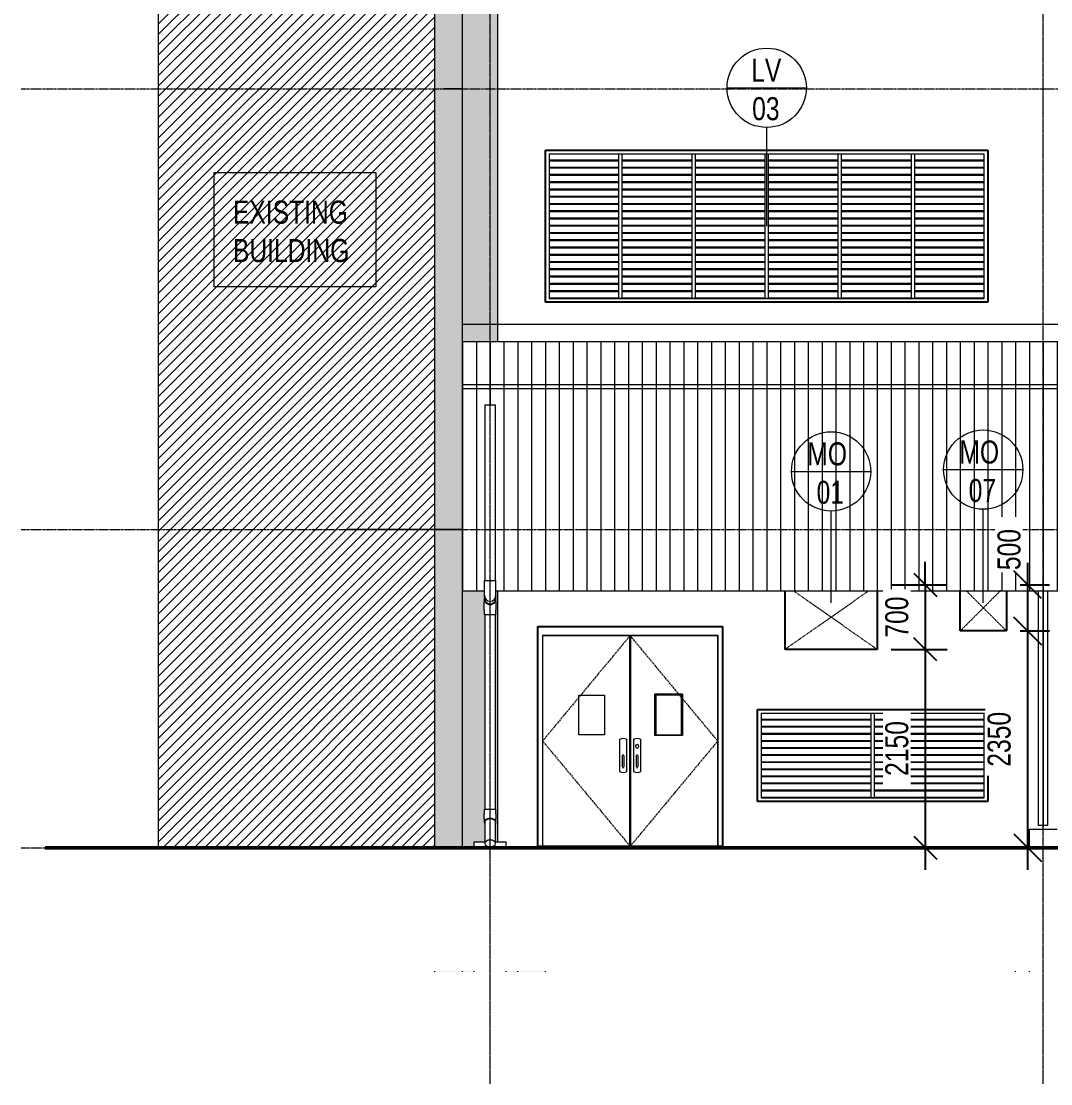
# Model space of a CAD drawing. Header units: millimetres. Extents: x -29259 to 87313, y -139821 to 46728.
# Drawn here: x 28962 to 40130, y -120273 to -108752 of the extents above; entities that cross this region are included whole.
import ezdxf

# ---------------------------------------------------------------- set-up
doc = ezdxf.new("R2010")
doc.units = ezdxf.units.MM
for name, pattern in [('Centre', [31.75, 6.35, -4.7625, 15.875, -4.7625]), ('Dash', [6.35, 3.175, -3.175]), ('Grid Line', [22.225, 12.7, -3.175, 3.175, -3.175]), ('Hidden', [7.14375, 4.7625, -2.38125])]:
    doc.linetypes.add(name, pattern=pattern)
for name, color, linetype, lineweight in [('A-ANNO-DIMS', 211, 'Continuous', 9), ('A-DETL-PATH', 215, 'Continuous', 50), ('A-DETL-THIN', 151, 'Continuous', 9), ('A-DOOR', 31, 'Continuous', 9), ('A-DOOR-FRAM', 31, 'Continuous', 18), ('A-FLOR-LEVL', 51, 'Continuous', 9), ('A-GLAZ', 151, 'Continuous', 9), ('A-GLAZ-HDLN', 1, 'Dash', 18), ('A-GLAZ-IDEN', 152, 'Continuous', 9), ('A-ROOF', 132, 'Continuous', 9), ('A-ROOF-PATT', 132, 'Continuous', 9), ('A-WALL', 113, 'Continuous', 18), ('FF-BREAK THROUGH_dwg', 8, 'Continuous', 9), ('G-ANNO-TEXT', 231, 'Continuous', 9), ('P-PIPE', 3, 'Continuous', 9), ('S-COLS', 52, 'Continuous', 18), ('S-GRID', 8, 'Continuous', 9), ('SF-BREAK THROUGH_dwg', 8, 'Continuous', 9)]:
    doc.layers.add(name, color=color, linetype=linetype, lineweight=lineweight)
doc.styles.add('Century Gothic_1', font='GOTHIC.TTF', dxfattribs={"width": 0.8, "height": 250})
doc.styles.add('Century Gothic_2', font='GOTHIC.TTF', dxfattribs={"width": 0.8, "height": 300})
doc.dimstyles.new('Diagonal_-_2_5mm_Century_Gothic', dxfattribs={"dimscale": 304.8, "dimtxt": 261.042067, "dimasz": 0.984252, "dimexe": 0.787402, "dimexo": 0.492126, "dimgap": 0.574147, "dimtad": 1, "dimdec": 0, "dimzin": 0, "dimdsep": 46, "dimtxsty": 'Century Gothic_1', "dimblk1": 'OBLIQUE', "dimblk2": 'OBLIQUE', "dimsah": 1, "dimcen": 0.09, "dimdle": 0.787402, "dimazin": 0, "dimtfac": 1, "dimtdec": 4, "dimtix": 1, "dimtmove": 0, "dimatfit": 3, "dimfxl": 1, "dimtvp": 1, "dimtfill": 1, "dimtolj": 1, "dimtzin": 0, "dimarcsym": 2})
doc.dimstyles.new('Diagonal_-_2_5mm_Century_Gothic_2', dxfattribs={"dimscale": 304.8, "dimtxt": 261.042067, "dimasz": 0.984252, "dimexe": 0.787402, "dimexo": 0.492126, "dimgap": 0.574147, "dimtad": 1, "dimdec": 0, "dimzin": 0, "dimdsep": 46, "dimtxsty": 'Century Gothic_1', "dimblk1": 'OBLIQUE', "dimblk2": 'OBLIQUE', "dimsah": 1, "dimcen": 0.09, "dimdle": 0.787402, "dimazin": 0, "dimtfac": 1, "dimtdec": 4, "dimtix": 1, "dimtmove": 2, "dimatfit": 3, "dimfxl": 1, "dimtvp": 1, "dimtfill": 1, "dimtolj": 1, "dimtzin": 0, "dimarcsym": 2})
doc.dimstyles.new('Diagonal_-_2_5mm_Century_Gothic__T', dxfattribs={"dimscale": 304.8, "dimtxt": 261.042067, "dimasz": 0.82021, "dimexe": 0.787402, "dimexo": 0.492126, "dimgap": 0.574147, "dimtad": 1, "dimdec": 0, "dimzin": 0, "dimdsep": 46, "dimtxsty": 'Century Gothic_1', "dimblk1": 'OBLIQUE', "dimblk2": 'OBLIQUE', "dimsah": 1, "dimcen": 0.09, "dimdle": 0.787402, "dimazin": 0, "dimtfac": 1, "dimtdec": 4, "dimtix": 1, "dimtmove": 0, "dimatfit": 3, "dimfxl": 1, "dimtvp": 1, "dimtfill": 1, "dimtolj": 1, "dimtzin": 0, "dimarcsym": 2})
pattern_1 = [(90, (2.25, 5210.76), (-150, 9e-15), [])]

# ---------------------------------------------------------------- blocks, each defined once
blk = doc.blocks.new('B Column - ISMB200-1417097-SOUTH FACADE')
at = {"layer": 'S-COLS', "color": 250, "linetype": 'Hidden', "lineweight": 9}
for p, q in [((5997, 2786), (5997, 225)), ((6003, 225), (6003, 2786))]:
    blk.add_line(p, q, dxfattribs=at)
blk = doc.blocks.new('B Column - 511124-SOUTH FACADE')
at = {"layer": 'S-COLS', "color": 250, "lineweight": 9}
for p, q in [((5950, 241), (5950, 2786)), ((6050, 241), (6050, 2786)), ((6050, 241), (5950, 241))]:
    blk.add_line(p, q, dxfattribs=at)
blk = doc.blocks.new('Roaster Building_ST_RVT2022_detached_rvt-2-SOUTH FACADE')
at = {"layer": 'S-COLS', "lineweight": 5}
h = blk.add_hatch(color=8, dxfattribs=at)
h.paths.add_polyline_path([(-600, -1346), (-300, -1346), (-300, -1340), (-600, -1340)])
h.paths.add_polyline_path([(300, -1346), (600, -1346), (600, -1340), (300, -1340)])
h.paths.add_polyline_path([(-442, 0), (-300, 0), (-300, 13400), (-600, 13400), (-600, 0)])
h = blk.add_hatch(color=8, dxfattribs=at)
h.paths.add_polyline_path([(-300, -1346), (-175, -1346), (-175, -1340), (-300, -1340)])
h.paths.add_polyline_path([(300, -1346), (300, -1340), (175, -1340), (175, -1346)])
h.paths.add_polyline_path([(-180, 0), (-175, 0), (-175, 65), (-57, 65), (-58, 260), (-61, 265), (-63, 276), (-63, 417), (-57, 417), (-57, 2525), (-63, 2525), (-63, 2692), (-61, 2706), (-59, 2711), (-61, 2715), (-63, 2731), (-63, 2786), (-300, 2786), (-300, 0)])
h.paths.add_polyline_path([(57, 65), (82, 65), (82, 2786), (63, 2786), (63, 2727), (61, 2715), (59, 2711), (61, 2706), (64, 2692), (64, 2525), (57, 2525), (57, 417), (64, 417), (64, 276), (61, 265), (57, 259), (57, 72)])
h.paths.add_polyline_path([(82, 5490), (82, 12735), (100, 12735), (100, 13400), (-300, 13400), (-300, 5490)])
at = {"layer": 'S-COLS', "color": 254}
for p, q in [((-600, 0), (-600, 13400)), ((-300, 5490), (-300, 13400)), ((-300, 0), (-300, 2786)), ((-600, -1346), (-600, -1340)), ((-300, -1346), (-300, -1340)), ((300, -1346), (300, -1340)), ((600, -1346), (600, -1340))]:
    blk.add_line(p, q, dxfattribs=at)
at = {"layer": 'S-COLS', "color": 250, "lineweight": 9}
for p, q in [((5850, 200), (6150, 200)), ((5850, 0), (5850, 200)), ((-175, 65), (-57, 65)), ((-175, 0), (-175, 65)), ((57, 65), (175, 65)), ((175, 0), (175, 65)), ((-175, -1346), (-175, -1340)), ((175, -1346), (175, -1340)), ((5700, -1346), (5700, -1340)), ((5850, -1346), (5850, -1340))]:
    blk.add_line(p, q, dxfattribs=at)
for name in ['B Column - 511124-SOUTH FACADE', 'B Column - ISMB200-1417097-SOUTH FACADE']:
    blk.add_blockref(name, (0, 0), dxfattribs=at)
blk = doc.blocks.new('LTTS_NT_AR_Door-Exterior-Double - 2000 x 2400mm_FSD 02-711974-SOUTH FACADE')
at = {"layer": 'A-DOOR', "linetype": 'Centre'}
for p, q in [((1519, 2300), (569, 1157)), ((2469, 1157), (1519, 2300)), ((569, 1157), (1519, 15)), ((2469, 1157), (1519, 15))]:
    blk.add_line(p, q, dxfattribs=at)
at = {"layer": 'A-DOOR'}
for p, q in [((1517, 2300), (569, 2300)), ((569, 2300), (569, 15)), ((1517, 15), (1517, 2300)), ((2469, 2300), (1521, 2300)), ((1521, 2300), (1521, 15)), ((2469, 15), (2469, 2300)), ((962, 1655), (1242, 1655)), ((962, 1225), (962, 1655)), ((1242, 1655), (1242, 1225)), ((1785, 1215), (1785, 1665)), ((2085, 1665), (1785, 1665)), ((1795, 1655), (1795, 1225)), ((1795, 1655), (1796, 1655)), ((2076, 1655), (1796, 1655)), ((1796, 1655), (1796, 1225)), ((2076, 1225), (2076, 1655)), ((2085, 1665), (2085, 1215)), ((1242, 1225), (962, 1225)), ((1403, 1175), (1403, 825)), ((1483, 825), (1483, 1175)), ((1555, 1175), (1555, 825)), ((1635, 825), (1635, 1175)), ((2085, 1215), (1785, 1215)), ((1795, 1225), (1796, 1225)), ((1796, 1225), (2076, 1225)), ((1433, 987), (1433, 889)), ((1449, 1005), (1436, 1005)), ((1453, 889), (1453, 987)), ((1585, 987), (1585, 889)), ((1602, 1005), (1589, 1005)), ((1605, 889), (1605, 987)), ((1436, 871), (1449, 871)), ((1589, 871), (1602, 871)), ((2519, 15), (519, 15)), ((569, 15), (1517, 15)), ((1521, 15), (2469, 15))]:
    blk.add_line(p, q, dxfattribs=at)
at = {"layer": 'A-DOOR', "flags": 128}
for points in [[(1433, 1001), (1433, 1001), (1433, 1001), (1433, 1001), (1433, 1001), (1433, 1001), (1433, 1001), (1433, 1001), (1433, 1000), (1433, 1000), (1433, 1000), (1433, 1000), (1433, 1000), (1433, 999), (1433, 999), (1433, 999), (1433, 998), (1433, 998), (1433, 998), (1433, 997), (1433, 997), (1433, 997), (1433, 996), (1433, 996), (1433, 995), (1433, 995), (1433, 994), (1433, 994), (1433, 993), (1433, 993), (1433, 992), (1433, 992), (1433, 991), (1433, 991), (1433, 990), (1433, 990), (1433, 989), (1433, 989), (1433, 988), (1433, 987), (1433, 987)], [(1453, 987), (1453, 988), (1453, 988), (1453, 989), (1453, 990), (1453, 990), (1453, 991), (1453, 991), (1453, 992), (1453, 992), (1453, 993), (1453, 993), (1453, 994), (1453, 994), (1453, 995), (1453, 995), (1453, 996), (1453, 996), (1453, 996), (1453, 997), (1453, 997), (1453, 998), (1453, 998), (1453, 998), (1453, 999), (1453, 999), (1453, 999), (1453, 1000), (1453, 1000), (1453, 1000), (1453, 1000), (1453, 1000), (1453, 1001), (1453, 1001), (1453, 1001), (1453, 1001), (1453, 1001), (1453, 1001), (1453, 1001), (1453, 1001)], [(1585, 1001), (1585, 1001), (1585, 1001), (1585, 1001), (1585, 1001), (1585, 1001), (1585, 1001), (1585, 1001), (1585, 1000), (1585, 1000), (1585, 1000), (1585, 1000), (1585, 1000), (1585, 999), (1585, 999), (1585, 999), (1585, 998), (1585, 998), (1585, 998), (1585, 997), (1585, 997), (1585, 997), (1585, 996), (1585, 996), (1585, 995), (1585, 995), (1585, 994), (1585, 994), (1585, 993), (1585, 993), (1585, 992), (1585, 992), (1585, 991), (1585, 991), (1585, 990), (1585, 990), (1585, 989), (1585, 989), (1585, 988), (1585, 987), (1585, 987)], [(1605, 987), (1605, 988), (1605, 988), (1605, 989), (1605, 990), (1605, 990), (1605, 991), (1605, 991), (1605, 992), (1605, 992), (1605, 993), (1605, 993), (1605, 994), (1605, 994), (1605, 995), (1605, 995), (1605, 996), (1605, 996), (1605, 996), (1605, 997), (1605, 997), (1605, 998), (1605, 998), (1605, 998), (1605, 999), (1605, 999), (1605, 999), (1605, 1000), (1605, 1000), (1605, 1000), (1605, 1000), (1605, 1000), (1605, 1001), (1605, 1001), (1605, 1001), (1605, 1001), (1605, 1001), (1605, 1001), (1605, 1001), (1605, 1001)], [(1433, 889), (1433, 888), (1433, 887), (1433, 887), (1433, 886), (1433, 886), (1433, 885), (1433, 885), (1433, 884), (1433, 884), (1433, 883), (1433, 883), (1433, 882), (1433, 882), (1433, 881), (1433, 881), (1433, 880), (1433, 880), (1433, 879), (1433, 879), (1433, 879), (1433, 878), (1433, 878), (1433, 877), (1433, 877), (1433, 877), (1433, 877), (1433, 876), (1433, 876), (1433, 876), (1433, 876), (1433, 875), (1433, 875), (1433, 875), (1433, 875), (1433, 875), (1433, 875), (1433, 875), (1433, 875), (1433, 875)], [(1453, 875), (1453, 875), (1453, 875), (1453, 875), (1453, 875), (1453, 875), (1453, 875), (1453, 875), (1453, 875), (1453, 875), (1453, 876), (1453, 876), (1453, 876), (1453, 876), (1453, 877), (1453, 877), (1453, 877), (1453, 878), (1453, 878), (1453, 878), (1453, 879), (1453, 879), (1453, 880), (1453, 880), (1453, 881), (1453, 881), (1453, 881), (1453, 882), (1453, 882), (1453, 883), (1453, 883), (1453, 884), (1453, 885), (1453, 885), (1453, 886), (1453, 886), (1453, 887), (1453, 887), (1453, 888), (1453, 888), (1453, 889)], [(1585, 889), (1585, 888), (1585, 887), (1585, 887), (1585, 886), (1585, 886), (1585, 885), (1585, 885), (1585, 884), (1585, 884), (1585, 883), (1585, 883), (1585, 882), (1585, 882), (1585, 881), (1585, 881), (1585, 880), (1585, 880), (1585, 879), (1585, 879), (1585, 879), (1585, 878), (1585, 878), (1585, 877), (1585, 877), (1585, 877), (1585, 877), (1585, 876), (1585, 876), (1585, 876), (1585, 876), (1585, 875), (1585, 875), (1585, 875), (1585, 875), (1585, 875), (1585, 875), (1585, 875), (1585, 875), (1585, 875)], [(1605, 875), (1605, 875), (1605, 875), (1605, 875), (1605, 875), (1605, 875), (1605, 875), (1605, 875), (1605, 875), (1605, 875), (1605, 876), (1605, 876), (1605, 876), (1605, 876), (1605, 877), (1605, 877), (1605, 877), (1605, 878), (1605, 878), (1605, 878), (1605, 879), (1605, 879), (1605, 880), (1605, 880), (1605, 881), (1605, 881), (1605, 881), (1605, 882), (1605, 882), (1605, 883), (1605, 883), (1605, 884), (1605, 885), (1605, 885), (1605, 886), (1605, 886), (1605, 887), (1605, 887), (1605, 888), (1605, 888), (1605, 889)]]:
    blk.add_lwpolyline(points, dxfattribs=at)
at = {"layer": 'A-DOOR'}
for centre, radius, start, end in [((1443, 1094), 90.1, 63.6528, 116.3472), ((1595, 1094), 90.1, 63.6528, 116.3472), ((1595, 1099), 19, 360, 180), ((1595, 1099), 19, 180, 360), ((1443, 906), 90.1, 243.6528, 296.3472), ((1595, 906), 90.1, 243.6528, 296.3472)]:
    blk.add_arc(centre, radius, start, end, dxfattribs=at)
at = {"layer": 'A-DOOR-FRAM'}
for p, q in [((569, 2300), (569, 15)), ((569, 2300), (2469, 2300)), ((1517, 2284), (1521, 2284)), ((2469, 2300), (2469, 15))]:
    blk.add_line(p, q, dxfattribs=at)
blk = doc.blocks.new('Roofs 1 - Roofs 1-615606-SOUTH FACADE')
at = {"layer": 'A-ROOF-PATT'}
h = blk.add_hatch(dxfattribs=at)
h.set_pattern_fill('FP_4', color=256, style=0, pattern_type=2)
h.set_pattern_definition([(90, (2.25, 5411.24), (-150, 9e-15), [])])
h.paths.add_polyline_path([(-300, 5024), (14300, 5024), (14300, 5490), (-300, 5490), (-300, 5292)])
h = blk.add_hatch(dxfattribs=at)
h.set_pattern_fill('FP_5', color=256, style=0, pattern_type=2)
h.set_pattern_definition(pattern_1)
h.paths.add_polyline_path([(8313, 4974), (14300, 4974), (14300, 5024), (-300, 5024), (-300, 4974), (8172, 4974)])
h = blk.add_hatch(dxfattribs=at)
h.set_pattern_fill('FP_5', color=256, style=0, pattern_type=2)
h.set_pattern_definition(pattern_1)
h.paths.add_polyline_path([(-300, 2786), (-63, 2786), (-63, 2896), (-57, 2896), (-57, 4802), (57, 4802), (57, 2896), (64, 2896), (63, 2786), (14097, 2786), (14096, 2896), (14103, 2896), (14103, 4802), (14217, 4802), (14217, 2896), (14223, 2896), (14223, 2786), (14300, 2786), (14300, 4974), (-300, 4974), (-300, 2878)])
at = {"layer": 'A-ROOF'}
for p, q in [((-300, 5024), (-300, 5490)), ((-300, 5490), (14300, 5490)), ((14300, 5490), (14300, 5024)), ((-300, 4974), (-300, 5024)), ((-300, 5024), (14300, 5024)), ((-300, 2786), (-300, 4974)), ((14300, 4974), (-300, 4974)), ((14300, 5024), (14300, 4974)), ((14300, 4974), (14300, 2786)), ((-300, 2786), (-63, 2786)), ((63, 2786), (14097, 2786)), ((14223, 2786), (14300, 2786))]:
    blk.add_line(p, q, dxfattribs=at)
blk = doc.blocks.new('M_Elbow - PVC - Sch 40 - Standard-772241-SOUTH FACADE')
at = {"layer": 'P-PIPE'}
for p, q in [((14096, 2896), (14096, 2844)), ((14096, 2896), (14160, 2896)), ((14160, 2896), (14223, 2896)), ((14223, 2844), (14223, 2896)), ((14096, 2756), (14096, 2729)), ((14223, 2729), (14223, 2756))]:
    blk.add_line(p, q, dxfattribs=at)
at = {"layer": 'P-PIPE', "flags": 128}
for points in [[(14096, 2844), (14096, 2840), (14096, 2836), (14096, 2832), (14096, 2828), (14096, 2824), (14096, 2820), (14096, 2816), (14096, 2812), (14096, 2808), (14096, 2804), (14096, 2800), (14096, 2797), (14096, 2793), (14096, 2790), (14096, 2786), (14096, 2783), (14096, 2780), (14096, 2777), (14096, 2774), (14096, 2771), (14096, 2768), (14096, 2765), (14096, 2763), (14096, 2760), (14096, 2758), (14096, 2756), (14096, 2756)], [(14223, 2756), (14223, 2758), (14223, 2760), (14223, 2762), (14223, 2765), (14223, 2768), (14223, 2770), (14223, 2773), (14223, 2776), (14223, 2779), (14223, 2782), (14223, 2786), (14223, 2789), (14223, 2793), (14223, 2796), (14223, 2800), (14223, 2803), (14223, 2807), (14223, 2811), (14223, 2815), (14223, 2819), (14223, 2823), (14223, 2827), (14223, 2831), (14223, 2835), (14223, 2839), (14223, 2843), (14223, 2844)]]:
    blk.add_lwpolyline(points, dxfattribs=at)
at = {"layer": 'P-PIPE'}
for start_param, end_param in [(3.141593, 4.712389), (4.712389, 6.283185)]:
    blk.add_ellipse((14160, 2729), major_axis=(63.5, 0), ratio=0.866025, start_param=start_param, end_param=end_param, dxfattribs=at)
blk = doc.blocks.new('M_Elbow - PVC - Sch 40 - Standard-V31-SOUTH FACADE')
at = {"layer": 'P-PIPE'}
for p, q in [((14096, 2692), (14096, 2666)), ((14223, 2666), (14223, 2692)), ((14096, 2578), (14096, 2525)), ((14223, 2525), (14223, 2578)), ((14160, 2525), (14096, 2525)), ((14223, 2525), (14160, 2525))]:
    blk.add_line(p, q, dxfattribs=at)
at = {"layer": 'P-PIPE', "flags": 128}
for points in [[(14096, 2578), (14096, 2582), (14096, 2586), (14096, 2590), (14096, 2594), (14096, 2598), (14096, 2602), (14096, 2606), (14096, 2610), (14096, 2614), (14096, 2617), (14096, 2621), (14096, 2625), (14096, 2628), (14096, 2632), (14096, 2635), (14096, 2639), (14096, 2642), (14096, 2645), (14096, 2648), (14096, 2651), (14096, 2654), (14096, 2656), (14096, 2659), (14096, 2661), (14096, 2663), (14096, 2665), (14096, 2666)], [(14223, 2666), (14223, 2664), (14223, 2662), (14223, 2659), (14223, 2657), (14223, 2654), (14223, 2651), (14223, 2648), (14223, 2645), (14223, 2642), (14223, 2639), (14223, 2636), (14223, 2632), (14223, 2629), (14223, 2625), (14223, 2622), (14223, 2618), (14223, 2614), (14223, 2610), (14223, 2607), (14223, 2603), (14223, 2599), (14223, 2595), (14223, 2591), (14223, 2587), (14223, 2583), (14223, 2578), (14223, 2578)]]:
    blk.add_lwpolyline(points, dxfattribs=at)
at = {"layer": 'P-PIPE'}
for start_param, end_param in [(2.791384, 4.712389), (4.712389, 6.633394)]:
    blk.add_ellipse((14160, 2692), major_axis=(63.5, 0), ratio=0.866025, start_param=start_param, end_param=end_param, dxfattribs=at)
blk = doc.blocks.new('M_Elbow - PVC - Sch 40 - Standard-772258-SOUTH FACADE')
at = {"layer": 'P-PIPE'}
for p, q in [((14096, 417), (14096, 365)), ((14096, 417), (14160, 417)), ((14160, 417), (14223, 417)), ((14223, 365), (14223, 417)), ((14096, 316), (14096, 276)), ((14223, 276), (14223, 316))]:
    blk.add_line(p, q, dxfattribs=at)
at = {"layer": 'P-PIPE', "flags": 128}
for points in [[(14096, 316), (14096, 318), (14096, 321), (14096, 323), (14096, 326), (14096, 329), (14096, 331), (14096, 334), (14096, 337), (14096, 340), (14096, 343), (14096, 346), (14096, 349), (14096, 352), (14096, 355), (14096, 358), (14096, 361), (14096, 364), (14096, 365)], [(14223, 365), (14223, 362), (14223, 359), (14223, 356), (14223, 353), (14223, 350), (14223, 347), (14223, 344), (14223, 341), (14223, 338), (14223, 335), (14223, 333), (14223, 330), (14223, 327), (14223, 325), (14223, 322), (14223, 320), (14223, 317), (14223, 316)]]:
    blk.add_lwpolyline(points, dxfattribs=at)
at = {"layer": 'P-PIPE'}
for start_param, end_param in [(1.570796, 3.576157), (5.84862, 7.853982)]:
    blk.add_ellipse((14160, 276), major_axis=(63.5, 0), ratio=0.642788, start_param=start_param, end_param=end_param, dxfattribs=at)
blk = doc.blocks.new('FF-BREAK THROUGH_dwg-775165-SOUTH FACADE')
at = {"color": 30, "lineweight": 9}
for p, q in [((-1534, 3450), (-300, 3450)), ((-300, 3450), (-1534, 3450)), ((-1534, 3450), (-300, 3450)), ((-300, 3450), (-1534, 3450)), ((-1534, 3450), (-600, 3450)), ((-1534, 3450), (-300, 3450)), ((-1534, 3450), (-600, 3450)), ((-600, 3450), (-1534, 3450)), ((-300, 3450), (-400, 3450))]:
    blk.add_line(p, q, dxfattribs=at)
blk = doc.blocks.new('SF-BREAK THROUGH_dwg-777386-SOUTH FACADE')
at = {"color": 30, "lineweight": 9}
for p, q in [((-505, 8230), (-300, 8230)), ((-300, 8230), (-505, 8230)), ((-505, 8230), (-300, 8230)), ((-505, 8230), (-300, 8230)), ((-300, 8230), (-505, 8230)), ((-300, 8230), (-505, 8230)), ((-505, 8230), (-300, 8230)), ((-300, 8230), (-505, 8230)), ((-505, 8230), (-300, 8230))]:
    blk.add_line(p, q, dxfattribs=at)
blk = doc.blocks.new('MECH CUTOUT - MECH WALL CUTOUT SIZE 1000 X 700-890034-SOUTH FACADE')
at = {"layer": 'A-GLAZ-HDLN'}
for p, q in [((4109, 2786), (3200, 2150)), ((3291, 2786), (4200, 2150))]:
    blk.add_line(p, q, dxfattribs=at)
blk = doc.blocks.new('LTTS_Louver_6700x1000 mm - LTTS_Louver_4800x1650 mm-980970-SOUTH FACADE')
at = {"layer": 'A-GLAZ'}
for p, q in [((640, 7525), (640, 5955)), ((640, 7525), (5360, 7525)), ((1393, 7525), (1433, 7525)), ((1393, 7525), (1393, 5955)), ((1433, 5955), (1433, 7525)), ((2187, 7525), (2227, 7525)), ((2187, 7525), (2187, 5955)), ((2227, 5955), (2227, 7525)), ((2980, 7525), (3020, 7525)), ((2980, 7525), (2980, 5955)), ((3020, 5955), (3020, 7525)), ((3773, 7525), (3813, 7525)), ((3773, 7525), (3773, 5955)), ((3813, 5955), (3813, 7525)), ((4567, 7525), (4607, 7525)), ((4567, 7525), (4567, 5955)), ((4607, 5955), (4607, 7525)), ((5360, 5955), (5360, 7525)), ((1393, 7456), (640, 7456)), ((1393, 7451), (640, 7451)), ((1393, 7446), (640, 7446)), ((1393, 7377), (640, 7377)), ((2187, 7456), (1433, 7456)), ((2187, 7451), (1433, 7451)), ((2187, 7446), (1433, 7446)), ((2187, 7377), (1433, 7377)), ((2980, 7456), (2227, 7456)), ((2980, 7451), (2227, 7451)), ((2980, 7446), (2227, 7446)), ((2980, 7377), (2227, 7377)), ((3773, 7456), (3020, 7456)), ((3773, 7451), (3020, 7451)), ((3773, 7446), (3020, 7446)), ((3773, 7377), (3020, 7377)), ((4567, 7456), (3813, 7456)), ((4567, 7451), (3813, 7451)), ((4567, 7446), (3813, 7446)), ((4567, 7377), (3813, 7377)), ((5360, 7456), (4607, 7456)), ((5360, 7451), (4607, 7451)), ((5360, 7446), (4607, 7446)), ((5360, 7377), (4607, 7377)), ((1393, 7372), (640, 7372)), ((1393, 7368), (640, 7368)), ((1393, 7298), (640, 7298)), ((1393, 7293), (640, 7293)), ((1393, 7289), (640, 7289)), ((2187, 7372), (1433, 7372)), ((2187, 7368), (1433, 7368)), ((2187, 7298), (1433, 7298)), ((2187, 7293), (1433, 7293)), ((2187, 7289), (1433, 7289)), ((2980, 7372), (2227, 7372)), ((2980, 7368), (2227, 7368)), ((2980, 7298), (2227, 7298)), ((2980, 7293), (2227, 7293)), ((2980, 7289), (2227, 7289)), ((3773, 7372), (3020, 7372)), ((3773, 7368), (3020, 7368)), ((3773, 7298), (3020, 7298)), ((3773, 7293), (3020, 7293)), ((3773, 7289), (3020, 7289)), ((4567, 7372), (3813, 7372)), ((4567, 7368), (3813, 7368)), ((4567, 7298), (3813, 7298)), ((4567, 7293), (3813, 7293)), ((4567, 7289), (3813, 7289)), ((5360, 7372), (4607, 7372)), ((5360, 7368), (4607, 7368)), ((5360, 7298), (4607, 7298)), ((5360, 7293), (4607, 7293)), ((5360, 7289), (4607, 7289)), ((1393, 7220), (640, 7220)), ((1393, 7215), (640, 7215)), ((1393, 7210), (640, 7210)), ((2187, 7220), (1433, 7220)), ((2187, 7215), (1433, 7215)), ((2187, 7210), (1433, 7210)), ((2980, 7220), (2227, 7220)), ((2980, 7215), (2227, 7215)), ((2980, 7210), (2227, 7210)), ((3773, 7220), (3020, 7220)), ((3773, 7215), (3020, 7215)), ((3773, 7210), (3020, 7210)), ((4567, 7220), (3813, 7220)), ((4567, 7215), (3813, 7215)), ((4567, 7210), (3813, 7210)), ((5360, 7220), (4607, 7220)), ((5360, 7215), (4607, 7215)), ((5360, 7210), (4607, 7210)), ((1393, 7141), (640, 7141)), ((1393, 7136), (640, 7136)), ((1393, 7131), (640, 7131)), ((1393, 7062), (640, 7062)), ((1393, 7057), (640, 7057)), ((1393, 7053), (640, 7053)), ((2187, 7141), (1433, 7141)), ((2187, 7136), (1433, 7136)), ((2187, 7131), (1433, 7131)), ((2187, 7062), (1433, 7062)), ((2187, 7057), (1433, 7057)), ((2187, 7053), (1433, 7053)), ((2980, 7141), (2227, 7141)), ((2980, 7136), (2227, 7136)), ((2980, 7131), (2227, 7131)), ((2980, 7062), (2227, 7062)), ((2980, 7057), (2227, 7057)), ((2980, 7053), (2227, 7053)), ((3773, 7141), (3020, 7141)), ((3773, 7136), (3020, 7136)), ((3773, 7131), (3020, 7131)), ((3773, 7062), (3020, 7062)), ((3773, 7057), (3020, 7057)), ((3773, 7053), (3020, 7053)), ((4567, 7141), (3813, 7141)), ((4567, 7136), (3813, 7136)), ((4567, 7131), (3813, 7131)), ((4567, 7062), (3813, 7062)), ((4567, 7057), (3813, 7057)), ((4567, 7053), (3813, 7053)), ((5360, 7141), (4607, 7141)), ((5360, 7136), (4607, 7136)), ((5360, 7131), (4607, 7131)), ((5360, 7062), (4607, 7062)), ((5360, 7057), (4607, 7057)), ((5360, 7053), (4607, 7053)), ((1393, 6983), (640, 6983)), ((1393, 6978), (640, 6978)), ((1393, 6974), (640, 6974)), ((2187, 6983), (1433, 6983)), ((2187, 6978), (1433, 6978)), ((2187, 6974), (1433, 6974)), ((2980, 6983), (2227, 6983)), ((2980, 6978), (2227, 6978)), ((2980, 6974), (2227, 6974)), ((3773, 6983), (3020, 6983)), ((3773, 6978), (3020, 6978)), ((3773, 6974), (3020, 6974)), ((4567, 6983), (3813, 6983)), ((4567, 6978), (3813, 6978)), ((4567, 6974), (3813, 6974)), ((5360, 6983), (4607, 6983)), ((5360, 6978), (4607, 6978)), ((5360, 6974), (4607, 6974)), ((1393, 6905), (640, 6905)), ((1393, 6900), (640, 6900)), ((1393, 6895), (640, 6895)), ((1393, 6826), (640, 6826)), ((1393, 6821), (640, 6821)), ((1393, 6817), (640, 6817)), ((2187, 6905), (1433, 6905)), ((2187, 6900), (1433, 6900)), ((2187, 6895), (1433, 6895)), ((2187, 6826), (1433, 6826)), ((2187, 6821), (1433, 6821)), ((2187, 6817), (1433, 6817)), ((2980, 6905), (2227, 6905)), ((2980, 6900), (2227, 6900)), ((2980, 6895), (2227, 6895)), ((2980, 6826), (2227, 6826)), ((2980, 6821), (2227, 6821)), ((2980, 6817), (2227, 6817)), ((3773, 6905), (3020, 6905)), ((3773, 6900), (3020, 6900)), ((3773, 6895), (3020, 6895)), ((3773, 6826), (3020, 6826)), ((3773, 6821), (3020, 6821)), ((3773, 6817), (3020, 6817)), ((4567, 6905), (3813, 6905)), ((4567, 6900), (3813, 6900)), ((4567, 6895), (3813, 6895)), ((4567, 6826), (3813, 6826)), ((4567, 6821), (3813, 6821)), ((4567, 6817), (3813, 6817)), ((5360, 6905), (4607, 6905)), ((5360, 6900), (4607, 6900)), ((5360, 6895), (4607, 6895)), ((5360, 6826), (4607, 6826)), ((5360, 6821), (4607, 6821)), ((5360, 6817), (4607, 6817)), ((1393, 6747), (640, 6747)), ((1393, 6742), (640, 6742)), ((1393, 6738), (640, 6738)), ((2187, 6747), (1433, 6747)), ((2187, 6742), (1433, 6742)), ((2187, 6738), (1433, 6738)), ((2980, 6747), (2227, 6747)), ((2980, 6742), (2227, 6742)), ((2980, 6738), (2227, 6738)), ((3773, 6747), (3020, 6747)), ((3773, 6742), (3020, 6742)), ((3773, 6738), (3020, 6738)), ((4567, 6747), (3813, 6747)), ((4567, 6742), (3813, 6742)), ((4567, 6738), (3813, 6738)), ((5360, 6747), (4607, 6747)), ((5360, 6742), (4607, 6742)), ((5360, 6738), (4607, 6738)), ((1393, 6668), (640, 6668)), ((1393, 6663), (640, 6663)), ((1393, 6659), (640, 6659)), ((1393, 6590), (640, 6590)), ((1393, 6585), (640, 6585)), ((1393, 6580), (640, 6580)), ((2187, 6668), (1433, 6668)), ((2187, 6663), (1433, 6663)), ((2187, 6659), (1433, 6659)), ((2187, 6590), (1433, 6590)), ((2187, 6585), (1433, 6585)), ((2187, 6580), (1433, 6580)), ((2980, 6668), (2227, 6668)), ((2980, 6663), (2227, 6663)), ((2980, 6659), (2227, 6659)), ((2980, 6590), (2227, 6590)), ((2980, 6585), (2227, 6585)), ((2980, 6580), (2227, 6580)), ((3773, 6668), (3020, 6668)), ((3773, 6663), (3020, 6663)), ((3773, 6659), (3020, 6659)), ((3773, 6590), (3020, 6590)), ((3773, 6585), (3020, 6585)), ((3773, 6580), (3020, 6580)), ((4567, 6668), (3813, 6668)), ((4567, 6663), (3813, 6663)), ((4567, 6659), (3813, 6659)), ((4567, 6590), (3813, 6590)), ((4567, 6585), (3813, 6585)), ((4567, 6580), (3813, 6580)), ((5360, 6668), (4607, 6668)), ((5360, 6663), (4607, 6663)), ((5360, 6659), (4607, 6659)), ((5360, 6590), (4607, 6590)), ((5360, 6585), (4607, 6585)), ((5360, 6580), (4607, 6580)), ((1393, 6511), (640, 6511)), ((1393, 6506), (640, 6506)), ((1393, 6502), (640, 6502)), ((2187, 6511), (1433, 6511)), ((2187, 6506), (1433, 6506)), ((2187, 6502), (1433, 6502)), ((2980, 6511), (2227, 6511)), ((2980, 6506), (2227, 6506)), ((2980, 6502), (2227, 6502)), ((3773, 6511), (3020, 6511)), ((3773, 6506), (3020, 6506)), ((3773, 6502), (3020, 6502)), ((4567, 6511), (3813, 6511)), ((4567, 6506), (3813, 6506)), ((4567, 6502), (3813, 6502)), ((5360, 6511), (4607, 6511)), ((5360, 6506), (4607, 6506)), ((5360, 6502), (4607, 6502)), ((1393, 6432), (640, 6432)), ((1393, 6427), (640, 6427)), ((1393, 6423), (640, 6423)), ((1393, 6354), (640, 6354)), ((1393, 6349), (640, 6349)), ((1393, 6344), (640, 6344)), ((2187, 6432), (1433, 6432)), ((2187, 6427), (1433, 6427)), ((2187, 6423), (1433, 6423)), ((2187, 6354), (1433, 6354)), ((2187, 6349), (1433, 6349)), ((2187, 6344), (1433, 6344)), ((2980, 6432), (2227, 6432)), ((2980, 6427), (2227, 6427)), ((2980, 6423), (2227, 6423)), ((2980, 6354), (2227, 6354)), ((2980, 6349), (2227, 6349)), ((2980, 6344), (2227, 6344)), ((3773, 6432), (3020, 6432)), ((3773, 6427), (3020, 6427)), ((3773, 6423), (3020, 6423)), ((3773, 6354), (3020, 6354)), ((3773, 6349), (3020, 6349)), ((3773, 6344), (3020, 6344)), ((4567, 6432), (3813, 6432)), ((4567, 6427), (3813, 6427)), ((4567, 6423), (3813, 6423)), ((4567, 6354), (3813, 6354)), ((4567, 6349), (3813, 6349)), ((4567, 6344), (3813, 6344)), ((5360, 6432), (4607, 6432)), ((5360, 6427), (4607, 6427)), ((5360, 6423), (4607, 6423)), ((5360, 6354), (4607, 6354)), ((5360, 6349), (4607, 6349)), ((5360, 6344), (4607, 6344)), ((1393, 6275), (640, 6275)), ((1393, 6270), (640, 6270)), ((1393, 6265), (640, 6265)), ((2187, 6275), (1433, 6275)), ((2187, 6270), (1433, 6270)), ((2187, 6265), (1433, 6265)), ((2980, 6275), (2227, 6275)), ((2980, 6270), (2227, 6270)), ((2980, 6265), (2227, 6265)), ((3773, 6275), (3020, 6275)), ((3773, 6270), (3020, 6270)), ((3773, 6265), (3020, 6265)), ((4567, 6275), (3813, 6275)), ((4567, 6270), (3813, 6270)), ((4567, 6265), (3813, 6265)), ((5360, 6275), (4607, 6275)), ((5360, 6270), (4607, 6270)), ((5360, 6265), (4607, 6265)), ((1393, 6196), (640, 6196)), ((1393, 6191), (640, 6191)), ((1393, 6187), (640, 6187)), ((1393, 6117), (640, 6117)), ((1393, 6112), (640, 6112)), ((1393, 6108), (640, 6108)), ((2187, 6196), (1433, 6196)), ((2187, 6191), (1433, 6191)), ((2187, 6187), (1433, 6187)), ((2187, 6117), (1433, 6117)), ((2187, 6112), (1433, 6112)), ((2187, 6108), (1433, 6108)), ((2980, 6196), (2227, 6196)), ((2980, 6191), (2227, 6191)), ((2980, 6187), (2227, 6187)), ((2980, 6117), (2227, 6117)), ((2980, 6112), (2227, 6112)), ((2980, 6108), (2227, 6108)), ((3773, 6196), (3020, 6196)), ((3773, 6191), (3020, 6191)), ((3773, 6187), (3020, 6187)), ((3773, 6117), (3020, 6117)), ((3773, 6112), (3020, 6112)), ((3773, 6108), (3020, 6108)), ((4567, 6196), (3813, 6196)), ((4567, 6191), (3813, 6191)), ((4567, 6187), (3813, 6187)), ((4567, 6117), (3813, 6117)), ((4567, 6112), (3813, 6112)), ((4567, 6108), (3813, 6108)), ((5360, 6196), (4607, 6196)), ((5360, 6191), (4607, 6191)), ((5360, 6187), (4607, 6187)), ((5360, 6117), (4607, 6117)), ((5360, 6112), (4607, 6112)), ((5360, 6108), (4607, 6108)), ((1393, 6039), (640, 6039)), ((1393, 6034), (640, 6034)), ((1393, 6029), (640, 6029)), ((2187, 6039), (1433, 6039)), ((2187, 6034), (1433, 6034)), ((2187, 6029), (1433, 6029)), ((2980, 6039), (2227, 6039)), ((2980, 6034), (2227, 6034)), ((2980, 6029), (2227, 6029)), ((3773, 6039), (3020, 6039)), ((3773, 6034), (3020, 6034)), ((3773, 6029), (3020, 6029)), ((4567, 6039), (3813, 6039)), ((4567, 6034), (3813, 6034)), ((4567, 6029), (3813, 6029)), ((5360, 6039), (4607, 6039)), ((5360, 6034), (4607, 6034)), ((5360, 6029), (4607, 6029)), ((1393, 5960), (640, 5960)), ((640, 5955), (5360, 5955)), ((1433, 5955), (1393, 5955)), ((2187, 5960), (1433, 5960)), ((2227, 5955), (2187, 5955)), ((2980, 5960), (2227, 5960)), ((3020, 5955), (2980, 5955)), ((3773, 5960), (3020, 5960)), ((3813, 5955), (3773, 5955)), ((4567, 5960), (3813, 5960)), ((4607, 5955), (4567, 5955)), ((5360, 5960), (4607, 5960))]:
    blk.add_line(p, q, dxfattribs=at)
blk = doc.blocks.new('MECH CUTOUT - MECH WALL CUTOUT SIZE 500 X 500-890154-SOUTH FACADE')
at = {"layer": 'A-GLAZ-HDLN'}
for p, q in [((5536, 2786), (5100, 2350)), ((5164, 2786), (5600, 2350))]:
    blk.add_line(p, q, dxfattribs=at)
blk = doc.blocks.new('LTTS_Louver_6700x1000 mm - LTTS_Louver_2500x1000 mm-982386-SOUTH FACADE')
at = {"layer": 'A-GLAZ'}
for p, q in [((2940, 1460), (2940, 540)), ((2940, 1460), (5360, 1460)), ((4130, 1391), (2940, 1391)), ((4130, 1386), (2940, 1386)), ((4130, 1383), (2940, 1383)), ((4130, 1460), (4170, 1460)), ((4130, 1460), (4130, 540)), ((4170, 540), (4170, 1460)), ((5360, 1391), (4170, 1391)), ((5360, 1386), (4170, 1386)), ((5360, 1383), (4170, 1383)), ((5360, 540), (5360, 1460)), ((4130, 1314), (2940, 1314)), ((4130, 1309), (2940, 1309)), ((4130, 1306), (2940, 1306)), ((5360, 1314), (4170, 1314)), ((5360, 1309), (4170, 1309)), ((5360, 1306), (4170, 1306)), ((4130, 1237), (2940, 1237)), ((4130, 1232), (2940, 1232)), ((4130, 1229), (2940, 1229)), ((4130, 1160), (2940, 1160)), ((4130, 1155), (2940, 1155)), ((4130, 1152), (2940, 1152)), ((5360, 1237), (4170, 1237)), ((5360, 1232), (4170, 1232)), ((5360, 1229), (4170, 1229)), ((5360, 1160), (4170, 1160)), ((5360, 1155), (4170, 1155)), ((5360, 1152), (4170, 1152)), ((4130, 1083), (2940, 1083)), ((4130, 1078), (2940, 1078)), ((4130, 1076), (2940, 1076)), ((5360, 1083), (4170, 1083)), ((5360, 1078), (4170, 1078)), ((5360, 1076), (4170, 1076)), ((4130, 1006), (2940, 1006)), ((4130, 1001), (2940, 1001)), ((4130, 999), (2940, 999)), ((4130, 929), (2940, 929)), ((4130, 924), (2940, 924)), ((4130, 922), (2940, 922)), ((5360, 1006), (4170, 1006)), ((5360, 1001), (4170, 1001)), ((5360, 999), (4170, 999)), ((5360, 929), (4170, 929)), ((5360, 924), (4170, 924)), ((5360, 922), (4170, 922)), ((4130, 853), (2940, 853)), ((4130, 848), (2940, 848)), ((4130, 845), (2940, 845)), ((5360, 853), (4170, 853)), ((5360, 848), (4170, 848)), ((5360, 845), (4170, 845)), ((4130, 776), (2940, 776)), ((4130, 771), (2940, 771)), ((4130, 768), (2940, 768)), ((4130, 699), (2940, 699)), ((4130, 694), (2940, 694)), ((5360, 776), (4170, 776)), ((5360, 771), (4170, 771)), ((5360, 768), (4170, 768)), ((5360, 699), (4170, 699)), ((5360, 694), (4170, 694)), ((4130, 691), (2940, 691)), ((4130, 622), (2940, 622)), ((4130, 617), (2940, 617)), ((4130, 614), (2940, 614)), ((5360, 691), (4170, 691)), ((5360, 622), (4170, 622)), ((5360, 617), (4170, 617)), ((5360, 614), (4170, 614)), ((4130, 545), (2940, 545)), ((2940, 540), (5360, 540)), ((4170, 540), (4130, 540)), ((5360, 545), (4170, 545))]:
    blk.add_line(p, q, dxfattribs=at)
blk = doc.blocks.new('_Oblique')
at = {"color": 0, "linetype": 'ByBlock', "lineweight": -2}
blk.add_line((-0.5, -0.5), (0.5, 0.5), dxfattribs=at)
blk = doc.blocks.new('*D1172')
at = {"layer": 'A-ANNO-DIMS', "color": 0, "lineweight": -2, "transparency": 16777216}
for p, q in [((38768, -114863), (38768, -114613)), ((38399, -114863), (39008, -114863)), ((38768, -114863), (38768, -115563)), ((38399, -115563), (39008, -115563)), ((38768, -115563), (38768, -115813))]:
    blk.add_line(p, q, dxfattribs=at)
at = {"layer": 'Defpoints', "color": 0, "transparency": 16777216}
for p in [(38249, -114863), (38249, -115563), (38768, -115563)]:
    blk.add_point(p, dxfattribs=at)
at = {"layer": 'A-ANNO-DIMS', "color": 0, "lineweight": -2, "transparency": 16777216, "xscale": 250, "yscale": 250, "zscale": 250}
for p, rotation in [((38768, -114863), 270), ((38768, -115563), 90)]:
    blk.add_blockref('_Oblique', p, dxfattribs=dict(at, rotation=rotation))
at = {"layer": 'A-ANNO-DIMS', "color": 0, "transparency": 16777216, "insert": (38461, -115213), "char_height": 250, "width": 551.92, "attachment_point": 5, "rotation": 90, "style": 'Century Gothic_1', "bg_fill": 3, "box_fill_scale": 1.1, "bg_fill_color": 256, "bg_fill_true_color": 13158600, "bg_fill_transparency": 0}
blk.add_mtext('\\A1;700', dxfattribs=at)
blk = doc.blocks.new('*D1173')
at = {"layer": 'A-ANNO-DIMS', "color": 0, "lineweight": -2, "transparency": 16777216}
for p, q in [((38768, -115323), (38768, -117953)), ((38399, -115563), (39008, -115563)), ((38795, -117713), (38528, -117713))]:
    blk.add_line(p, q, dxfattribs=at)
at = {"layer": 'Defpoints', "color": 0, "transparency": 16777216}
for p in [(38249, -115563), (38768, -117713), (38945, -117713)]:
    blk.add_point(p, dxfattribs=at)
at = {"layer": 'A-ANNO-DIMS', "color": 0, "lineweight": -2, "transparency": 16777216, "xscale": 250, "yscale": 250, "zscale": 250}
for p, rotation in [((38768, -115563), 90), ((38768, -117713), 270)]:
    blk.add_blockref('_Oblique', p, dxfattribs=dict(at, rotation=rotation))
at = {"layer": 'A-ANNO-DIMS', "color": 0, "transparency": 16777216, "insert": (38461, -116638), "char_height": 250, "width": 735.89, "attachment_point": 5, "rotation": 90, "style": 'Century Gothic_1', "bg_fill": 3, "box_fill_scale": 1.1, "bg_fill_color": 256, "bg_fill_true_color": 13158600, "bg_fill_transparency": 0}
blk.add_mtext('\\A1;2150', dxfattribs=at)
blk = doc.blocks.new('*D1175')
at = {"layer": 'A-ANNO-DIMS', "color": 0, "lineweight": -2, "transparency": 16777216}
for p, q in [((39878, -115123), (39878, -117953)), ((39799, -115363), (40118, -115363)), ((39940, -117713), (39638, -117713))]:
    blk.add_line(p, q, dxfattribs=at)
at = {"layer": 'Defpoints', "color": 0, "transparency": 16777216}
for p in [(39649, -115363), (39878, -117713), (40090, -117713)]:
    blk.add_point(p, dxfattribs=at)
at = {"layer": 'A-ANNO-DIMS', "color": 0, "lineweight": -2, "transparency": 16777216, "xscale": 299.9999999999999, "yscale": 299.9999999999999, "zscale": 299.9999999999999}
for p, rotation in [((39878, -115363), 90), ((39878, -117713), 270)]:
    blk.add_blockref('_Oblique', p, dxfattribs=dict(at, rotation=rotation))
at = {"layer": 'A-ANNO-DIMS', "color": 0, "transparency": 16777216, "insert": (39571, -116538), "char_height": 250, "width": 735.89, "attachment_point": 5, "rotation": 90, "style": 'Century Gothic_1', "bg_fill": 3, "box_fill_scale": 1.1, "bg_fill_color": 256, "bg_fill_true_color": 13158600, "bg_fill_transparency": 0}
blk.add_mtext('\\A1;2350', dxfattribs=at)
blk = doc.blocks.new('*D1176')
at = {"layer": 'A-ANNO-DIMS', "color": 0, "lineweight": -2, "transparency": 16777216}
for p, q in [((39878, -114623), (39878, -115603)), ((39799, -114863), (40118, -114863)), ((39799, -115363), (40118, -115363))]:
    blk.add_line(p, q, dxfattribs=at)
at = {"layer": 'Defpoints', "color": 0, "transparency": 16777216}
for p in [(39649, -114863), (39649, -115363), (39878, -115363)]:
    blk.add_point(p, dxfattribs=at)
at = {"layer": 'A-ANNO-DIMS', "color": 0, "lineweight": -2, "transparency": 16777216, "xscale": 299.9999999999999, "yscale": 299.9999999999999, "zscale": 299.9999999999999, "rotation": 270}
blk.add_blockref('_Oblique', (39878, -115363), dxfattribs=at)
at = {"layer": 'A-ANNO-DIMS', "color": 0, "transparency": 16777216, "insert": (39552, -114704), "char_height": 250, "width": 551.92, "attachment_point": 1, "rotation": 90, "line_spacing_factor": 0.984502, "style": 'Century Gothic_1', "bg_fill": 3, "box_fill_scale": 1.1, "bg_fill_color": 256, "bg_fill_true_color": 13158600, "bg_fill_transparency": 0}
blk.add_mtext('\\A1;500', dxfattribs=at)
at = {"layer": 'A-ANNO-DIMS', "color": 0, "lineweight": -2, "transparency": 16777216, "xscale": 299.9999999999999, "yscale": 299.9999999999999, "zscale": 299.9999999999999, "rotation": 90}
blk.add_blockref('_Oblique', (39878, -114863), dxfattribs=at)
blk = doc.blocks.new('LTTS_A1_WINDOW TAG - LTTS_A1_WINDOW TAG-803410-SOUTH FACADE')
at = {"layer": 'A-GLAZ-IDEN'}
blk.add_line((12859, 3990), (13719, 3990), dxfattribs=at)
blk.add_circle((13289, 3990), 430, dxfattribs=at)

msp = doc.modelspace()

# ---------------------------------------------------------------- hatches: boundary and pattern name
at = {"layer": 'A-WALL', "lineweight": 9}
h = msp.add_hatch(dxfattribs=at)
h.set_pattern_fill('ANSI31', color=8, scale=25, style=0)
h.set_pattern_definition([(45, (-1941.89, -117713.38), (-56.1266, 56.1266), [])])
h.paths.add_polyline_path([(30448.6, -117713.4), (33448.6, -117713.4), (33448.6, -104313.4), (33958.7, -104313.4), (33958.7, -103788.4), (30448.6, -103788.4), (30448.6, -114231.7)])

# ---------------------------------------------------------------- linework, layer by layer
at = {"layer": 'A-DETL-PATH'}
msp.add_line((29221.2, -117713.4), (55885, -117713.4), dxfattribs=at)
at = {"layer": 'A-DETL-THIN'}
msp.add_line((33748.6, -112037.9), (48348.6, -112037.9), dxfattribs=at)
at = {"layer": 'A-FLOR-LEVL', "linetype": 'Centre'}
for p, q in [((28961.8, -109483.4), (55885, -109483.4)), ((28961.8, -114263.4), (55885, -114263.4)), ((28961.8, -117713.4), (55885, -117713.4))]:
    msp.add_line(p, q, dxfattribs=at)
at = {"layer": 'A-GLAZ-IDEN'}
for p, q in [((37048.6, -110973.4), (37048.6, -109903.6)), ((39397.5, -115057.8), (39397.5, -114043.4)), ((37747.5, -115057.8), (37747.5, -114063.4))]:
    msp.add_line(p, q, dxfattribs=at)
at = {"layer": 'A-WALL', "color": 254}
msp.add_line((30448.6, -103788.4), (30448.6, -117713.4), dxfattribs=at)
at = {"layer": 'A-WALL', "lineweight": 9}
for p, q in [((34130.6, -112223.7), (34130.6, -104978.4)), ((34130.6, -117648.4), (34130.6, -114927.2))]:
    msp.add_line(p, q, dxfattribs=at)
at = {"layer": 'A-WALL', "color": 7, "lineweight": 25}
for p, q in [((34648.6, -111798.4), (34648.6, -110148.4)), ((34648.6, -110148.4), (39448.6, -110148.4)), ((39448.6, -110148.4), (39448.6, -111798.4)), ((39448.6, -111798.4), (34648.6, -111798.4)), ((37248.6, -115563.4), (37248.6, -114927.2)), ((38248.6, -114927.2), (38248.6, -115563.4)), ((39148.6, -115363.4), (39148.6, -114927.2)), ((39648.6, -114927.2), (39648.6, -115363.4)), ((34567.6, -117713.4), (34567.6, -115313.4)), ((34567.6, -115313.4), (36567.6, -115313.4)), ((36567.6, -115313.4), (36567.6, -117713.4)), ((39648.6, -115363.4), (39148.6, -115363.4)), ((38248.6, -115563.4), (37248.6, -115563.4)), ((36948.6, -117213.4), (36948.6, -116213.4)), ((36948.6, -116213.4), (39448.6, -116213.4)), ((39448.6, -116213.4), (39448.6, -117213.4)), ((39448.6, -117213.4), (36948.6, -117213.4))]:
    msp.add_line(p, q, dxfattribs=at)
at = {"layer": 'G-ANNO-TEXT', "color": 250, "flags": 128}
msp.add_lwpolyline([(31055, -110392.7), (32808.8, -110392.7), (32808.8, -111633.1), (31055, -111633.1)], close=True, dxfattribs=at)
at = {"layer": 'P-PIPE'}
for p, q in [((33991.4, -112911.1), (33991.4, -114817.2)), ((33991.4, -112911.1), (34105.7, -112911.1)), ((34105.7, -114817.2), (34105.7, -112911.1)), ((33991.4, -114983.9), (33991.4, -115021.3)), ((34105.7, -115021.3), (34105.7, -114983.9)), ((33991.4, -115188), (33991.4, -117295.9)), ((34105.7, -117295.9), (34105.7, -115188)), ((33991.4, -117437.5), (33991.4, -117667.2)), ((34105.7, -117667.2), (34105.7, -117437.5))]:
    msp.add_line(p, q, dxfattribs=at)
for centre, major_axis, ratio, start_param, end_param in [((34048.6, -115021.3), (57.2, 0), 0.8660254, 3.1415927, 4.712389), ((34048.6, -115021.3), (57.2, 0), 0.8660254, 4.712389, 6.2831853), ((34048.6, -117437.5), (57.2, 0), 0.6427876, 1.5707963, 3.1415927), ((34048.6, -117437.5), (57.1, 0), 0.6427876, 0, 1.5707963), ((34048.6, -117667.2), (-57.2, 0), 0.6427876, 4.712389, 6.2831853), ((34048.6, -117667.2), (-57.1, 0), 0.6427876, 3.1415927, 4.712389), ((34048.6, -117667.2), (57.2, 0), 0.6427876, 3.1415927, 4.712389), ((34048.6, -117667.2), (57.1, 0), 0.6427876, 4.712389, 6.2831853)]:
    msp.add_ellipse(centre, major_axis=major_axis, ratio=ratio, start_param=start_param, end_param=end_param, dxfattribs=at)
at = {"layer": 'S-GRID', "linetype": 'Grid Line'}
for p, q in [((34048.6, -120273.2), (34048.6, -98428.8)), ((40048.6, -120273.2), (40048.6, -98428.8))]:
    msp.add_line(p, q, dxfattribs=at)

# ---------------------------------------------------------------- block references
at = {"color": 10, "lineweight": 5}
msp.add_blockref('Roaster Building_ST_RVT2022_detached_rvt-2-SOUTH FACADE', (34048.6, -117713.4), dxfattribs=at)
at = {"layer": 'A-DOOR'}
msp.add_blockref('LTTS_NT_AR_Door-Exterior-Double - 2000 x 2400mm_FSD 02-711974-SOUTH FACADE', (34048.6, -117713.4), dxfattribs=at)
at = {"layer": 'A-GLAZ'}
for name in ['LTTS_Louver_6700x1000 mm - LTTS_Louver_4800x1650 mm-980970-SOUTH FACADE', 'MECH CUTOUT - MECH WALL CUTOUT SIZE 1000 X 700-890034-SOUTH FACADE', 'MECH CUTOUT - MECH WALL CUTOUT SIZE 500 X 500-890154-SOUTH FACADE', 'LTTS_Louver_6700x1000 mm - LTTS_Louver_2500x1000 mm-982386-SOUTH FACADE']:
    msp.add_blockref(name, (34048.6, -117713.4), dxfattribs=at)
at = {"layer": 'A-GLAZ-IDEN'}
for p in [(23759.6, -113463.6), (24458.6, -117623.4), (26108.6, -117603.4)]:
    msp.add_blockref('LTTS_A1_WINDOW TAG - LTTS_A1_WINDOW TAG-803410-SOUTH FACADE', p, dxfattribs=at)
at = {"layer": 'A-ROOF'}
msp.add_blockref('Roofs 1 - Roofs 1-615606-SOUTH FACADE', (34048.6, -117713.4), dxfattribs=at)
at = {"layer": 'FF-BREAK THROUGH_dwg', "color": 30}
msp.add_blockref('FF-BREAK THROUGH_dwg-775165-SOUTH FACADE', (34048.6, -117713.4), dxfattribs=at)
at = {"layer": 'P-PIPE'}
for name in ['M_Elbow - PVC - Sch 40 - Standard-772241-SOUTH FACADE', 'M_Elbow - PVC - Sch 40 - Standard-V31-SOUTH FACADE', 'M_Elbow - PVC - Sch 40 - Standard-772258-SOUTH FACADE']:
    msp.add_blockref(name, (19888.6, -117713.4), dxfattribs=at)
at = {"layer": 'SF-BREAK THROUGH_dwg', "color": 30}
msp.add_blockref('SF-BREAK THROUGH_dwg-777386-SOUTH FACADE', (34048.6, -117713.4), dxfattribs=at)

# ---------------------------------------------------------------- texts
at = {"layer": 'A-GLAZ-IDEN', "char_height": 250, "attachment_point": 1, "style": 'Century Gothic_2'}
for s, insert, width in [('LV', (36880.3, -109158.1), 391.223), ('03', (36890.8, -109574.8), 371.983), ('MO', (37489.2, -113317.8), 609.282), ('MO', (39139.2, -113297.8), 609.282), ('07', (39239.8, -113714.6), 371.983), ('01', (37589.8, -113734.6), 371.983)]:
    msp.add_mtext(s, dxfattribs=dict(at, insert=insert, width=width))
at = {"layer": 'G-ANNO-TEXT', "color": 7, "char_height": 250, "attachment_point": 1, "style": 'Century Gothic_2'}
for s, insert, width in [('EXISTING ', (31258.2, -110696.5), 1513.586), ('BUILDING', (31258.2, -111113.2), 1552.067)]:
    msp.add_mtext(s, dxfattribs=dict(at, insert=insert, width=width))

# ---------------------------------------------------------------- next in the draw order: dimensions: what is measured, and where the dimension line sits
at = {"layer": 'A-ANNO-DIMS'}
for base, p1, p2, dimstyle, override, picture, middle in [((38767.8, -115563.4), (38248.6, -114863.4), (38248.6, -115563.4), 'Diagonal_-_2_5mm_Century_Gothic__T', {"dimpost": '<>', "dimfxl": 700}, '*D1172', (38461.5, -115213.4)), ((39877.8, -117713.4), (39648.6, -115363.4), (40089.9, -117713.4), 'Diagonal_-_2_5mm_Century_Gothic', {"dimpost": '<>', "dimfxl": 2391.080391}, '*D1175', (39571.5, -116538.4))]:
    dim = msp.add_linear_dim(base=base, p1=p1, p2=p2, angle=90, dimstyle=dimstyle, override=override, dxfattribs=at)
    dim.commit()
    dim.dimension.update_dxf_attribs({"geometry": picture, "text_midpoint": middle})

# ---------------------------------------------------------------- next in the draw order: dimensions: what is measured, and where the dimension line sits
dim = msp.add_linear_dim(base=(39877.8, -115363.4), p1=(39648.6, -114863.4), p2=(39648.6, -115363.4), angle=90, dimstyle='Diagonal_-_2_5mm_Century_Gothic_2', override={"dimpost": '<>', "dimfxl": 500}, dxfattribs=at)
dim.commit()
dim.dimension.update_dxf_attribs({"geometry": '*D1176', "text_midpoint": (39718.8, -114427.6), "dimtype": 160, "text_rotation": 90})
dim = msp.add_linear_dim(base=(38767.8, -117713.4), p1=(38248.6, -115563.4), p2=(38944.5, -117713.4), angle=90, dimstyle='Diagonal_-_2_5mm_Century_Gothic__T', override={"dimpost": '<>', "dimfxl": 2259.838514}, dxfattribs=at)
dim.commit()
dim.dimension.update_dxf_attribs({"geometry": '*D1173', "text_midpoint": (38461.5, -116638.4)})

doc.saveas('drawing.dxf')
